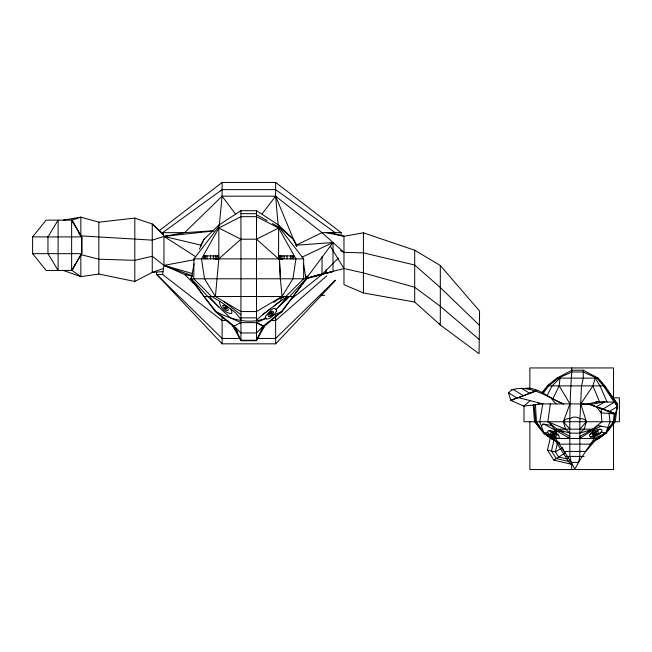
<?xml version="1.0" encoding="UTF-8"?>
<svg xmlns="http://www.w3.org/2000/svg" width="652" height="652" viewBox="0 0 652 652"><rect width="100%" height="100%" fill="white"/><g stroke="black" fill="none" stroke-linecap="round" stroke-linejoin="round"><path stroke-width="0.98" d="M219.3 225.38L222.087 196.195L222.136 182.454L275.657 182.454L341.118 232.658L341.118 235.641M275.657 182.454L275.609 196.195L278.176 225.38M218.819 226.546L193.962 258.877L193.774 278.787L211.607 296.521M571.877 370.222C569.726 398.828 569.473 427.647 569.938 456.416L571.176 462.415L578.593 462.415L579.824 456.416L579.824 421.738L581.486 385.878L583.287 378.152L583.287 370.222L571.877 370.222L556.914 378.152L547.378 385.878L542.122 392.936M601.071 411.836L601.951 421.738L592.847 429.155L592.782 432.855M215.421 296.521L204.532 278.787L201.476 258.877L218.819 228.013L240.947 216.66L256.489 216.66L278.616 228.013L295.959 258.877L292.903 278.787L282.014 296.521L256.489 311.55L240.947 311.55L215.421 296.521L218.819 258.877L218.819 225.079L240.947 210.686L256.489 210.686L278.616 225.079L293.359 239.202L295.959 243.644L296.701 246.505M552.562 399.407L559.22 385.878L559.995 378.152L552.089 385.878L546.987 395.797M271.974 312.642C271.281 314.704 269.961 312.251 272.055 312.675A1.744 0.888 -43.4 0 1 271.199 314.777A1.744 0.888 -43.4 0 1 269.431 314.72A1.744 0.888 -43.4 0 1 271.199 312.65M614.208 413.816L613.328 421.738L605.732 433.148L594.306 438.446L551.136 438.535L543.572 433.148L534.518 421.738L533.189 404.9M556.074 433.767L556.922 429.155L547.819 421.738L550.345 403.914M599.979 380.964L604.461 385.878L617.599 403.914L615.252 421.738L606.197 433.148L598.626 438.535L593.393 441.363M226.334 307.907L226.513 308.966L225.258 308.461A1.524 0.676 43.4 0 1 224.598 307.622C224.867 305.332 226.831 309.472 225.665 307.19M227.173 320.515L222.12 320.515L162.609 274.492L163.962 265.38L163.962 236.391L162.609 232.658L222.12 189.626L275.641 189.626L335.152 232.658M615.431 412.822L614.086 421.738L607.843 429.342M616.474 405.894L616.776 403.914L604.771 385.878L598.251 378.152L583.287 370.222M193.962 263.856L191.386 278.787L207.792 296.521L230.368 317.866L240.947 322.626L256.489 322.626L266.179 318.266M591.405 403.914L542.823 403.914L539.734 421.738L544.029 433.148L555.463 438.446L569.938 460.198L574.885 469.065L579.824 460.198L594.306 438.446L593.964 436.604M571.983 462.969L570.304 463.996L553.85 460.149L547.484 450.124L550.557 436.783M554.029 439.815L551.445 451.029L556.213 458.543L568.56 461.429L570.239 460.402M200.734 246.505L201.476 243.644L204.076 239.202L218.819 225.079M581.054 438.405L579.824 436.473L592.847 429.155L556.922 429.155L569.938 433.148L579.824 433.148L584.135 429.155L586.417 421.738L580.777 403.914L592.921 385.878L595.17 378.152L600.06 385.878L607.11 402.113M608.552 410.98L615.358 413.996L617.64 406.44L614.437 402.186L597.085 401.754L588.544 403.914L615.358 413.996L601.258 412.822L596.393 406.881M235.739 330.205L232.837 326.016L215.315 311.55L190.726 278.787L191.965 275.168M307.019 275.902L306.016 278.787L289.643 296.521L275.739 309.667M219.822 301.232L219.431 302.153C220.148 307.842 225.755 313.408 231.55 313.612A9.47 4.189 43.4 0 0 230.702 308.73M199.447 249.04L204.076 239.202M194.288 282.813L204.06 296.521L215.983 311.55L234.109 326.016L240.947 340.328L256.489 340.328L263.327 326.016L281.452 311.55L306.709 278.787L305.47 275.168M541.51 426.449L542.643 424.093L552.366 425.446M75.135 264.305L72.062 270.425L46.121 270.425L32.6 253.661L32.6 236.904L46.113 220.14L72.013 220.14L80.84 217.149L98.827 222.169L134.809 218.094L152.258 223.995L163.033 233.84M240.947 322.626L234.109 326.016L232.837 326.016L240.947 340.727L256.489 340.727L264.59 326.016L282.12 311.55L303.147 282.813M192.495 276.171L184.622 274.492L163.962 265.38L152.258 256.269L134.809 260.327L98.827 259.219L80.84 254.598L72.062 270.425L80.84 276.668L98.827 274.036L134.809 281.452L152.258 272.406L163.497 268.494M593.263 441.339L598.626 438.535L605.928 433.148L608.96 429.073M261.224 329.496L263.327 326.016L264.59 326.016L261.697 330.205M543.271 393.254L548.707 385.878L558.251 378.152L571.877 371.99L583.287 371.99L596.914 378.152L603.434 385.878L614.225 402.276M262.039 213.962L275.609 196.195L322.039 232.658L343.971 252.381L363.425 252.862L414.688 265.022L440.32 287.581L479.399 325.275M541.983 392.936L545.781 388.233M555.251 432.39L556.441 430.956L563.189 432.056M287.475 296.521L277.719 307.793A18.696 2.6 -43.4 0 0 287.475 296.521L281.966 299.92L262.585 314.712L257.247 319.439L257.247 320.45L258.005 320.425M579.824 429.155L586.417 421.738A6.887 6.284 -65 0 0 579.987 418.788A7.93 7.824 0 0 0 569.938 418.788A7.099 6.496 67.5 0 0 563.344 421.738L565.634 429.155L569.938 433.148M156.676 272.503L156.676 274.492L222.136 343.824L275.657 343.824L335.544 280.393M263.327 326.016L256.489 322.667L263.327 326.016L256.489 332.968L240.947 332.968L234.109 326.016L237.793 332.112M290.564 299.618L322.039 274.492L338.315 258.086M285.829 296.521L303.653 278.787L303.653 258.877L278.616 226.546L293.359 239.202L296.725 246.358M335.299 280.181L275.657 338.445L257.475 338.445M294.81 242.495L275.609 196.195L222.087 196.195L184.622 232.658L163.962 236.391L152.258 240.132L80.84 235.877L72.013 220.14L73.774 223.669M508.536 392.863L517.166 398.062L537.631 390.336L510.818 400.418L517.623 397.402L542.823 403.914L523.752 406.09L510.818 400.418L508.536 392.863L511.812 389.806C530.435 384.346 547.346 397.101 563.703 403.914C550.418 400.035 540.492 387.459 525.756 388.193M597.721 425.626L592.782 430.165L579.824 438.405M278.616 228.013L256.489 239.202L240.947 239.202L218.819 258.877L215.111 259.17L215.453 255.894M326.758 275.845L275.641 320.515L270.588 320.515M523.752 406.09L530.223 400.654M567.484 438.413L569.938 436.473L556.922 429.155M281.966 299.92L274.109 305.975M547.68 385.878L551.551 382.911M553.1 381.722L557.745 378.152M159.096 230.8L222.136 182.454M220.506 190.857L222.12 189.626M270.751 308.535L262.585 314.712M594.575 432.944C593.581 433.987 596.262 432.667 594.828 432.822M273.783 302.389L282.014 296.521L280.409 278.787L279.317 255.894M594.673 440.181L601.657 435.283M603.19 434.216L604.722 433.148M553.85 460.149L565.317 452.83M279.977 299.276L284.166 296.521L282.381 297.491M558.951 442.806L557.264 443.833L555.406 451.934L558.585 456.946L566.816 458.869L570.304 463.996M562.13 447.818L555.406 451.934L547.484 450.124M568.495 457.843L566.816 458.869L555.251 440.532M308.624 277.206L306.016 278.787L303.473 263.856M614.437 402.186L602.66 409.293L599.367 407.818M617.64 406.44L609.009 411.64L603.548 409.212L606.05 410.092M595.357 402.618L597.085 401.754M600.957 426.172L592.782 430.165L588.153 431.233M302.015 257.157L333.009 242.52L333.009 271.501L313.767 276.358M558.634 377.744L560.394 376.938M532.627 392.105L529.872 393.368L521.233 388.16M341.118 232.658L322.039 232.658L295.959 245.274L333.009 242.52L306.016 278.787L322.039 274.492L326.269 272.569L327.875 273.669M272.463 315.503L282.12 311.55M579.824 433.148L592.847 429.155M266.155 318.127C249.447 324.737 231.183 319.716 215.983 311.55L215.315 311.55M311.843 276.839L306.073 278.298L343.971 268.518L363.425 272.911L414.688 287.239L440.32 306.285L479.236 339.505M313.685 276.057L333.009 271.501M316.342 275.723L322.039 274.492L322.039 256.562M191.598 275.543L163.962 265.38L194.182 259.781M547.851 432.48L544.029 433.148L536.433 421.738L535.471 404.9M552.627 431.632L556.441 430.956L550.475 424.574M330.491 232.658L343.971 236.244L343.971 284.655L363.425 292.96L414.688 302.047L440.32 324.998L479.065 353.743L479.57 311.037L440.32 265.527L414.688 250.221L363.425 232.821L343.971 236.244L326.269 232.658M63.22 220.14L80.84 217.149L80.84 235.877M318.094 274.924L322.039 274.492M195.633 256.684L163.962 236.391L213.832 230.955M186.659 274.329L184.622 274.492L196.871 286.603M163.033 271.607L152.258 272.406L152.258 223.995L163.497 235.119M213.791 230.735L184.622 232.658L162.609 232.658M511.812 389.806L513.548 389.7L523.515 395.715M240.947 213.677L256.489 213.677M32.6 236.904L81.785 236.904L81.793 253.661L71.63 270.425L71.63 220.14L81.785 236.904L81.793 253.661L32.6 253.661M218.819 255.894L203.799 255.894L203.799 258.877M278.616 255.894L293.636 255.894L293.636 258.877M193.962 258.877L303.653 258.877M162.609 274.492L156.676 274.492L222.136 338.445L240.311 338.445M190.726 278.787L306.709 278.787M320.792 295.348L324.745 295.348M204.06 296.521L293.376 296.521M240.947 317.866L256.489 317.866M556.914 378.152L598.251 378.152M547.378 385.878L604.771 385.878M612.318 397.826L619.4 397.826L619.4 421.738L523.996 421.738L523.996 405.797M615.301 403.914L617.599 403.914M543.572 433.148L545.048 433.148L559.066 443.018M565.52 456.416L584.111 456.416M594.306 438.446L598.626 438.535M580.777 403.914L589.954 404.59L604.942 401.738L596.303 406.946L588.544 403.914M256.489 239.202L278.616 258.877L282.324 259.17L279.349 258.877L278.616 258.225M537.843 403.156L542.823 403.914M587.737 403.914L589.473 404.191M597.395 425.446L607.884 427.443M594.632 430.589L592.782 430.165L593.116 431.999M601.111 432.08L605.732 433.148L610.036 421.738L608.968 412.822M163.962 236.391L201.476 245.274M171.517 267.964L163.962 265.38L192.348 273.53M163.962 265.38L167.808 266.546M594.379 405.976L598.552 407.443M599.384 407.736L602.717 408.918M63.277 270.425L80.84 276.668L80.84 254.598M547.819 421.738L565.634 429.155M606.931 410.483L612.187 412.822M554.624 430.116L556.441 430.956M610.068 411.534L615.358 413.996M591.046 404.794L593.133 405.764M340.352 250.588L343.971 252.381M529.09 388.176L530.818 389.048M218.819 228.013L240.947 239.202M543.833 433.148L551.16 438.576L559.188 442.741M551.16 438.576L558.976 442.749M543.947 424.061L569.938 438.405M256.489 214.72L267.108 220.629M272.422 223.587L278.616 227.043M211.884 296.521L223.204 303.555A33.105 5.257 36.6 0 1 235.502 312.667L240.947 319.521M224.084 301.623L240.947 314.712M552.717 438.486L559.261 444.142L590.508 444.142L597.053 438.486L585.651 451.445L564.119 451.445L562.383 447.794M569.938 429.155L563.344 421.738L569.938 403.914L559.22 385.878M551.364 398.576L556.009 403.914M78.908 233.628L80.196 235.127M538.797 425.536L535.675 421.738L534.037 404.9M222.087 196.195L235.47 213.962M535.96 422.553L539.595 427.443M540.81 429.073L542.016 430.703M439.179 323.319L440.32 324.998L440.32 265.527M330.393 246.317L343.971 268.518M592.921 385.878L599.628 402.113M279.349 258.877L280.409 278.787M275.625 315.535L275.657 343.824M222.104 316.53L222.136 343.824M613.532 397.826L613.532 367.948L529.864 367.948L529.864 388.861M613.532 423.963L613.532 469.546L529.864 469.546L529.864 421.934M601.258 408.339L601.258 412.822M571.698 367.948L571.698 370.931M571.698 463.442L571.698 469.546M414.688 250.221L414.688 302.047M363.425 232.821L363.425 292.96M326.269 269.578L326.269 272.569M292.96 255.894L292.96 258.877M291.974 255.894L291.974 258.877M290.425 255.894L290.425 258.877M287.019 255.894L287.019 258.877M284.101 255.894L284.101 258.877M281.974 255.894L281.974 258.877M280.613 255.894L280.613 258.877M278.616 225.079L278.616 258.877M256.489 210.686L256.489 340.727M240.947 210.686L240.947 340.727M218.118 255.894L218.118 258.877M216.823 255.894L216.823 258.877M213.334 255.894L213.334 258.877M210.417 255.894L210.417 258.877M207.002 255.894L207.002 258.877M205.461 255.894L205.461 258.877M204.475 255.894L204.475 258.877M134.809 218.094L134.809 281.452M98.827 222.169L98.827 274.036M219.031 307.149A31.63 6.716 40.3 0 1 209.822 296.521M256.489 340.328A13.822 0.685 0 0 1 240.947 340.328M601.429 432.129A29.25 11.573 -26.8 0 1 590.59 436.97M599.856 429.195A16.585 6.561 -26.8 0 1 590.109 434.175M558.658 435.422A40.937 17.139 28.9 0 1 549.066 430.695M557.933 438.38A24.849 10.408 28.9 0 1 548.25 433.661M47.963 236.904L47.955 253.661L58.118 270.425L58.109 220.14L47.963 236.904M552.814 433.694L553.76 434.224L552.814 433.694M222.96 305.446C222.487 307.703 224.899 309.627 226.749 310.507A3.244 1.434 43.4 0 0 228.167 310.368C228.567 307.883 225.706 305.25 223.294 305.217L222.96 305.446M594.697 432.879L594.339 433.115A1.646 0.652 -26.8 0 0 593.972 434.428A1.646 0.652 -26.8 0 0 596.376 433.205A1.646 0.652 -26.8 0 0 595.105 432.732L594.697 432.879M549.563 430.605L548.568 430.776A6.496 2.722 28.9 0 0 549.652 435.194A6.496 2.722 28.9 0 0 557.346 438.478L558.34 438.307A6.496 2.722 28.9 0 0 557.256 433.89A6.496 2.722 28.9 0 0 549.563 430.605M553.026 433.637L552.929 433.629A1.63 0.685 28.9 0 0 552.366 434.582A1.63 0.685 28.9 0 0 554.803 435.422A1.63 0.685 28.9 0 0 553.401 433.767L553.026 433.637M270.629 316.179A3.399 1.728 -43.4 0 0 273.302 311.591A3.399 1.728 -43.4 0 0 268.575 314.003A3.399 1.728 -43.4 0 0 270.629 316.179M276.391 311.2A6.919 3.529 -43.4 0 0 272.805 308.714A25.526 12.999 -43.4 0 0 265.282 316.652A6.919 3.529 -43.4 0 0 266.521 319.146A8.337 4.246 -43.4 0 0 276.391 311.2M594.347 435.153A3.301 1.304 -26.8 0 0 598.259 431.909A3.301 1.304 -26.8 0 0 593.328 433.132A3.301 1.304 -26.8 0 0 594.347 435.153M593.051 436.97A6.895 2.73 -26.8 0 0 602.024 430.361A6.895 2.73 -26.8 0 0 592.228 432.129A6.895 2.73 -26.8 0 0 593.051 436.97M550.973 434.273A3.26 1.361 28.9 0 0 556.042 436.375A3.26 1.361 28.9 0 0 553.352 432.985A3.26 1.361 28.9 0 0 550.973 434.273"/></g></svg>
